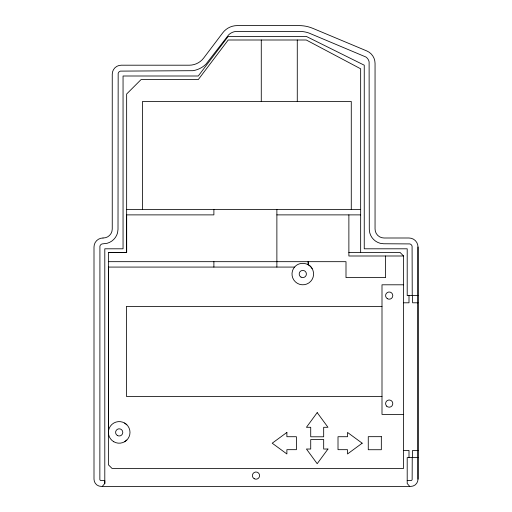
<?xml version="1.0" encoding="UTF-8"?>
<svg xmlns="http://www.w3.org/2000/svg" width="512" height="512" viewBox="0 0 512 512"><rect width="100%" height="100%" fill="white"/><g stroke="black" fill="none" stroke-linecap="round" stroke-linejoin="round"><path stroke-width="0.77" d="M102.278 486.4L104.8 483.52L104.8 480.64L100.838 480.544A1.389 1.389 0 0 1 99.859 479.558L99.917 246.176A3.187 3.187 0 0 1 102.176 243.917L107.085 243.302A14.81 14.81 0 0 0 117.555 232.832L118.01 229.376L118.17 73.376A3.187 3.187 0 0 1 120.429 71.117L192.934 70.694A23.866 23.866 0 0 0 205.882 64.25L228.646 34.848A12.307 12.307 0 0 1 235.322 31.52L301.062 31.43A30.074 30.074 0 0 1 308.832 32.992L365.843 56.979A7.738 7.738 0 0 1 369.114 61.894L369.293 229.376L369.747 232.832A14.81 14.81 0 0 0 380.218 243.302L383.674 243.757L409.824 243.917A3.187 3.187 0 0 1 412.083 246.176L412.237 295.597M108.403 430.003L108.403 267.078L294.618 267.078C298.95 261.498 308.781 262.368 312.154 268.602M294.618 267.078L293.446 268.602A10.797 10.797 0 0 0 297.402 283.354A10.797 10.797 0 0 0 312.154 279.398A10.797 10.797 0 0 0 308.198 264.646L308.198 261.677M103.002 237.997A8.998 8.998 0 0 0 94.003 247.002L94.003 479.2A7.2 7.2 0 0 0 101.203 486.4L410.797 486.4A7.2 7.2 0 0 0 417.997 479.2L417.997 247.002A8.998 8.998 0 0 0 408.998 237.997L384.051 237.997A8.998 8.998 0 0 1 375.053 228.998L375.053 63.398A13.523 13.523 0 0 0 366.752 50.925L312.915 28.384A35.834 35.834 0 0 0 299.072 25.6L237.21 25.6A18.086 18.086 0 0 0 222.784 32.781L203.699 58.022A18.086 18.086 0 0 1 189.274 65.203L121.254 65.197A8.998 8.998 0 0 0 112.25 74.202L112.25 228.998A8.998 8.998 0 0 1 103.251 237.997L103.002 238.003M124.602 441.754L126.835 440.038M126.65 209.478L360.653 209.478M276.877 214.88L360.653 214.88M348.877 252.397L400 252.397L403.603 255.994L403.597 468.397L112 468.397L108.397 464.8L108.397 252.397L126.65 252.397L126.65 214.88L213.888 214.88L213.888 209.478M403.603 255.994L348.877 256L348.877 214.88M108.403 261.677L345.997 261.677L345.997 277.6L385.6 277.6L385.6 256M403.597 284.8L381.997 284.8L381.997 414.4L403.597 414.4M417.997 295.597L407.2 295.597L407.2 248.8L364.25 248.8L364.25 65.203L306.272 36.403L228.211 36.403L198.272 76L123.053 76L123.053 248.8L104.8 248.8L104.8 483.52M403.597 302.797L408.998 302.797L408.998 295.597M417.997 302.797L412.602 302.797L412.602 295.597M381.997 306.4L126.4 306.4L126.4 396.397L381.997 396.397M403.597 450.4L408.998 450.4L408.998 457.6M417.997 450.4L412.602 450.4L412.602 457.6M417.997 457.6L407.2 457.6L407.2 483.52L409.722 486.4M407.2 480.64L411.162 480.544A1.389 1.389 0 0 0 412.141 479.558L412.237 457.6M108.397 252.397L126.65 252.442L126.65 93.997L141.05 79.597L198.272 79.597L228.211 40L306.272 40L360.653 68.8L360.653 252.397M124.602 423.046L126.835 424.762M417.997 247.002L417.997 479.2M351.277 209.478L351.277 101.478L142.49 101.478L142.49 209.478M308.198 261.677L308.198 264.646M297.274 40L297.274 101.478M276.877 209.478L276.877 267.078M261.274 40L261.274 101.478M213.888 261.677L213.888 267.078M317.197 412.614L306.438 427.29L310.72 427.29L310.72 436.794L323.68 436.794L323.68 427.29L327.962 427.29L317.197 412.614M327.962 449.03L317.197 463.706L306.438 449.03L310.72 449.03L310.72 439.526L323.68 439.526L323.68 449.03L327.962 449.03M286.886 432.435L272.211 443.2L286.886 453.965L286.886 449.677L296.39 449.677L296.39 436.717L286.886 436.717L286.886 432.435M362.189 443.2L347.514 453.965L347.514 449.677L338.01 449.677L338.01 436.717L347.514 436.717L347.514 432.435L362.189 443.2M381.331 436.672L368.269 436.672L368.269 449.728L381.331 449.728L381.331 436.672M113.798 441.754A10.797 10.797 0 0 0 129.997 432.397A10.797 10.797 0 0 0 113.798 423.046A10.797 10.797 0 0 0 113.798 441.754M117.402 435.52A3.597 3.597 0 0 0 122.797 432.397A3.597 3.597 0 0 0 117.402 429.28A3.597 3.597 0 0 0 117.402 435.52M300.998 277.12A3.597 3.597 0 0 0 306.4 273.997A3.597 3.597 0 0 0 300.998 270.88A3.597 3.597 0 0 0 300.998 277.12M386.656 406.144A3.597 3.597 0 0 0 392.678 404.531A3.597 3.597 0 0 0 388.269 400.122A3.597 3.597 0 0 0 386.656 406.144M387.398 298.72A3.597 3.597 0 0 0 392.8 295.597A3.597 3.597 0 0 0 387.398 292.48A3.597 3.597 0 0 0 387.398 298.72M254.202 478.72A3.597 3.597 0 0 0 259.597 475.597A3.597 3.597 0 0 0 254.202 472.48A3.597 3.597 0 0 0 254.202 478.72"/></g></svg>
